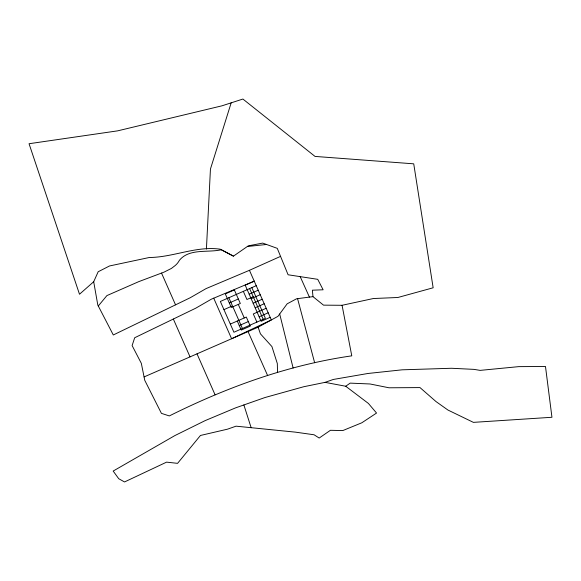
<?xml version="1.0" encoding="UTF-8"?>
<svg xmlns="http://www.w3.org/2000/svg" width="581" height="581" viewBox="0 0 581 581"><rect width="100%" height="100%" fill="white"/><g stroke="black" fill="none" stroke-linecap="round" stroke-linejoin="round"><path stroke-width="0.87" d="M206.422 249.06L210.445 169.027L231.173 102.844L242.902 99.046L315.033 156.42L413.73 163.827L433.15 287.784L397.898 297.487L373.336 298.532L342.071 305.294L323.515 305.148L312.977 296.644L312.389 290.188L323.123 289.788L317.727 279.323L288.096 274.777L277.275 248.356L262.699 243.09L248.29 245.85L233.446 256.141L221.332 249.765C207.78 252.895 189.348 248.167 179.413 260.288A17.386 17.386 0 0 1 174.932 265.742L171.41 268.429L164.06 272.126L138.852 281.603L106.904 295.591L98.291 305.991M231.173 102.844L221.957 105.822L117.623 130.856L29.05 143.725L79.495 294.24L93.694 281.734L98.174 271.755L109.519 265.967L149.31 257.499C173.378 257.325 195.971 245.799 220.235 249.184L233.446 256.141M345.717 386.242L350.161 383.126L370.039 383.976L389.016 387.788L419.998 387.592L436.011 401.573L447.915 410.026L473.392 422.365L551.95 417.274L545.486 366.48L518.717 366.64L480.117 370.38L473.987 369.371L451.502 368.267L402.132 369.821L368.034 373.467L333.298 379.458L325.055 382.363L303.732 386.735L264.907 397.557L235.537 407.884L205.129 420.622L174.932 435.547L113.172 471.053L118.727 478.715L124.53 481.954L166.573 462.142L177.575 463.347L200.452 435.467L227.491 429.177L236.039 426.171L295.337 432.133L314.081 434.777L319.187 438.045L330.429 430.296L342.805 430.572L361.825 422.786L376.546 413.055L368.39 403.432L345.717 386.242L325.055 382.363M342.071 305.294L351.774 355.848C288.038 364.962 226.75 387.316 169.311 415.931L161.416 413.352L144.756 380.308L144.073 376.931L258.124 327.176L277.965 316.325L287.152 303.827L296.586 298.779L312.977 296.644M93.694 281.734L97.811 305.061L113.295 334.976L190.234 297.733L206.081 288.597L249.445 270.31L280.558 256.374M254.231 281.168L245.197 285.155L261.138 321.308L270.18 317.32M256.228 285.685L220.352 301.474L233.925 332.245L265.408 318.359L251.834 287.588M229.299 302.962L238.333 298.975M249.176 294.189L258.218 290.202M223.946 309.629L232.458 305.875L228.863 297.719M253.229 296.717L246.925 299.498L243.323 291.342M251.174 298.707L260.215 294.72M253.163 303.231L262.205 299.244M255.161 307.748L264.202 303.761M230.33 324.089L246.308 317.052L250.295 326.094L241.26 330.081L237.273 321.039M266.192 308.279L253.301 313.958L256.896 322.114M239.263 325.556L248.305 321.569M259.148 316.783L268.19 312.796M254.238 281.168L211.382 299.171L195.753 308.191L134.69 337.743L132.119 345.572L141.328 363.357L144.073 376.931M247.361 246.497L266.548 244.478M300.195 276.636L309.419 297.109M248.043 331.569L267.674 375.675M249.445 270.31L271.342 319.949L231.608 338.745L213.714 298.169M249.627 288.561L263.2 319.332M238.283 304.393L244.267 317.952M232.865 306.79L242.437 328.49M161.54 273.099L175.542 304.843M197.003 353.836L215.086 394.819M173.341 319.034L190.038 356.879M258.124 327.176L260.426 333.843L271.93 346.581L277.319 363.546L277.544 372.392M243.875 404.95L251.145 427.703M297.574 298.656L314.641 362.733M279.693 313.972L293.115 367.998M234.346 289.934L225.312 293.921L231.289 307.48L240.331 303.493L234.346 289.934"/></g></svg>
